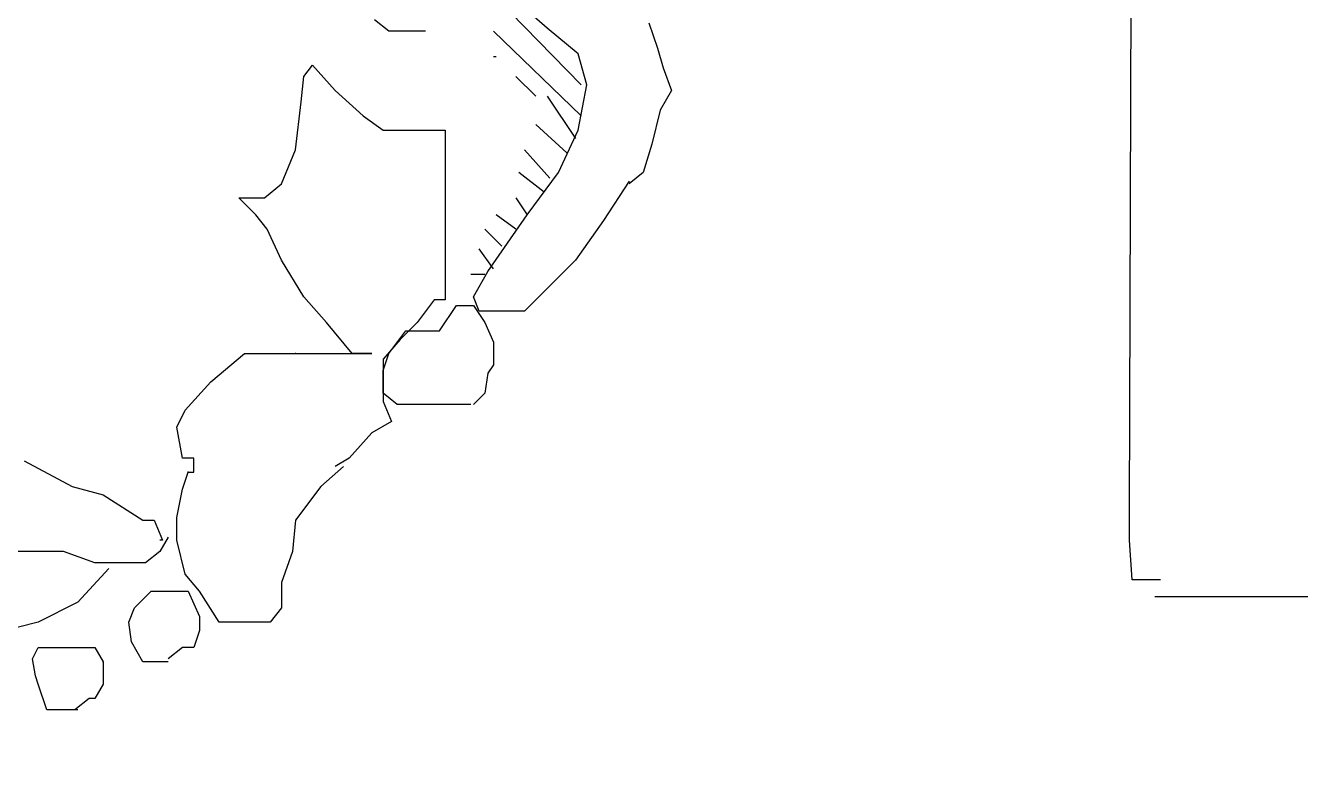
# Model space of a CAD drawing. Extents: x 748454 to 749044, y 4316681 to 4317708.
# Drawn here: x 748481.075 to 748485.585, y 4317535.47 to 4317538.08 of the extents above; entities that cross this region are included whole.
import ezdxf

# ---------------------------------------------------------------- set-up
doc = ezdxf.new("R2010")
doc.units = 0
doc.layers.get('0').update_dxf_attribs({"linetype": 'CONTINUOUS'})

msp = doc.modelspace()

# ---------------------------------------------------------------- linework, layer by layer
at = {"color": 0, "linetype": 'CONTINUOUS'}
for p, q in [((748484.98, 4317536.36), (748484.99, 4317539.22)), ((748484.98, 4317536.36), (748484.99, 4317539.22)), ((748482.68, 4317538.24), (748483.04, 4317537.87)), ((748482.68, 4317538.24), (748483.04, 4317537.87)), ((748482.92, 4317538.07), (748482.83, 4317538.15)), ((748482.92, 4317538.07), (748482.83, 4317538.15)), ((748482.36, 4317538.06), (748482.31, 4317538.1)), ((748482.36, 4317538.06), (748482.31, 4317538.1)), ((748482.4, 4317538.06), (748482.36, 4317538.06)), ((748482.4, 4317538.06), (748482.36, 4317538.06)), ((748482.49, 4317538.06), (748482.4, 4317538.06)), ((748482.49, 4317538.06), (748482.4, 4317538.06)), ((748483.04, 4317537.76), (748482.73, 4317538.06)), ((748483.04, 4317537.76), (748482.73, 4317538.06)), ((748483.03, 4317537.98), (748482.92, 4317538.07)), ((748483.03, 4317537.98), (748482.92, 4317538.07)), ((748483.28, 4317538.09), (748483.31, 4317538)), ((748483.28, 4317538.09), (748483.31, 4317538)), ((748482.73, 4317537.97), (748482.74, 4317537.97)), ((748482.73, 4317537.97), (748482.74, 4317537.97)), ((748483.06, 4317537.87), (748483.03, 4317537.98)), ((748483.06, 4317537.87), (748483.03, 4317537.98)), ((748483.31, 4317538), (748483.33, 4317537.93)), ((748483.31, 4317538), (748483.33, 4317537.93)), ((748482.06, 4317537.9), (748482.09, 4317537.94)), ((748482.06, 4317537.9), (748482.09, 4317537.94)), ((748482.09, 4317537.94), (748482.17, 4317537.85)), ((748482.09, 4317537.94), (748482.17, 4317537.85)), ((748483.33, 4317537.93), (748483.36, 4317537.85)), ((748483.33, 4317537.93), (748483.36, 4317537.85)), ((748482.05, 4317537.81), (748482.06, 4317537.9)), ((748482.05, 4317537.81), (748482.06, 4317537.9)), ((748482.81, 4317537.9), (748482.88, 4317537.83)), ((748482.81, 4317537.9), (748482.88, 4317537.83)), ((748483.03, 4317537.71), (748483.06, 4317537.87)), ((748483.03, 4317537.71), (748483.06, 4317537.87)), ((748482.17, 4317537.85), (748482.27, 4317537.76)), ((748482.17, 4317537.85), (748482.27, 4317537.76)), ((748482.92, 4317537.83), (748483.02, 4317537.68)), ((748482.92, 4317537.83), (748483.02, 4317537.68)), ((748483.36, 4317537.85), (748483.32, 4317537.78)), ((748483.36, 4317537.85), (748483.32, 4317537.78)), ((748482.03, 4317537.64), (748482.05, 4317537.81)), ((748482.03, 4317537.64), (748482.05, 4317537.81)), ((748483.32, 4317537.78), (748483.29, 4317537.66)), ((748483.32, 4317537.78), (748483.29, 4317537.66)), ((748482.27, 4317537.76), (748482.34, 4317537.71)), ((748482.27, 4317537.76), (748482.34, 4317537.71)), ((748482.34, 4317537.71), (748482.39, 4317537.71)), ((748482.34, 4317537.71), (748482.39, 4317537.71)), ((748482.39, 4317537.71), (748482.45, 4317537.71)), ((748482.39, 4317537.71), (748482.45, 4317537.71)), ((748482.45, 4317537.71), (748482.52, 4317537.71)), ((748482.45, 4317537.71), (748482.52, 4317537.71)), ((748482.52, 4317537.71), (748482.56, 4317537.71)), ((748482.52, 4317537.71), (748482.56, 4317537.71)), ((748482.56, 4317537.71), (748482.56, 4317537.59)), ((748482.56, 4317537.71), (748482.56, 4317537.59)), ((748482.99, 4317537.63), (748482.88, 4317537.73)), ((748482.99, 4317537.63), (748482.88, 4317537.73)), ((748482.96, 4317537.56), (748483.03, 4317537.71)), ((748482.96, 4317537.56), (748483.03, 4317537.71)), ((748483.29, 4317537.66), (748483.26, 4317537.56)), ((748483.29, 4317537.66), (748483.26, 4317537.56)), ((748481.98, 4317537.52), (748482.03, 4317537.64)), ((748481.98, 4317537.52), (748482.03, 4317537.64)), ((748482.84, 4317537.64), (748482.93, 4317537.54)), ((748482.84, 4317537.64), (748482.93, 4317537.54)), ((748482.56, 4317537.59), (748482.56, 4317537.5)), ((748482.56, 4317537.59), (748482.56, 4317537.5)), ((748482.91, 4317537.49), (748482.82, 4317537.56)), ((748482.91, 4317537.49), (748482.82, 4317537.56)), ((748482.85, 4317537.41), (748482.96, 4317537.56)), ((748482.85, 4317537.41), (748482.96, 4317537.56)), ((748483.26, 4317537.56), (748483.21, 4317537.52)), ((748483.26, 4317537.56), (748483.21, 4317537.52)), ((748481.92, 4317537.47), (748481.98, 4317537.52)), ((748481.92, 4317537.47), (748481.98, 4317537.52)), ((748483.21, 4317537.53), (748483.12, 4317537.39)), ((748483.21, 4317537.53), (748483.12, 4317537.39)), ((748481.89, 4317537.41), (748481.83, 4317537.47)), ((748481.83, 4317537.47), (748481.92, 4317537.47)), ((748481.89, 4317537.41), (748481.83, 4317537.47)), ((748481.83, 4317537.47), (748481.92, 4317537.47)), ((748482.56, 4317537.5), (748482.56, 4317537.4)), ((748482.56, 4317537.5), (748482.56, 4317537.4)), ((748482.81, 4317537.47), (748482.85, 4317537.41)), ((748482.81, 4317537.47), (748482.85, 4317537.41)), ((748481.93, 4317537.36), (748481.89, 4317537.41)), ((748481.93, 4317537.36), (748481.89, 4317537.41)), ((748482.56, 4317537.4), (748482.56, 4317537.3)), ((748482.56, 4317537.4), (748482.56, 4317537.3)), ((748482.71, 4317537.21), (748482.85, 4317537.41)), ((748482.71, 4317537.21), (748482.85, 4317537.41)), ((748482.81, 4317537.36), (748482.74, 4317537.41)), ((748482.81, 4317537.36), (748482.74, 4317537.41)), ((748483.12, 4317537.39), (748483.02, 4317537.25)), ((748483.12, 4317537.39), (748483.02, 4317537.25)), ((748481.98, 4317537.25), (748481.93, 4317537.36)), ((748481.98, 4317537.25), (748481.93, 4317537.36)), ((748482.7, 4317537.36), (748482.76, 4317537.3)), ((748482.7, 4317537.36), (748482.76, 4317537.3)), ((748482.56, 4317537.3), (748482.56, 4317537.18)), ((748482.56, 4317537.3), (748482.56, 4317537.18)), ((748482.73, 4317537.22), (748482.68, 4317537.29)), ((748482.73, 4317537.22), (748482.68, 4317537.29)), ((748482.06, 4317537.12), (748481.98, 4317537.25)), ((748482.06, 4317537.12), (748481.98, 4317537.25)), ((748483.02, 4317537.25), (748482.92, 4317537.15)), ((748483.02, 4317537.25), (748482.92, 4317537.15)), ((748482.65, 4317537.2), (748482.7, 4317537.2)), ((748482.65, 4317537.2), (748482.7, 4317537.2)), ((748482.66, 4317537.12), (748482.71, 4317537.21)), ((748482.66, 4317537.12), (748482.71, 4317537.21)), ((748482.56, 4317537.18), (748482.56, 4317537.11)), ((748482.56, 4317537.18), (748482.56, 4317537.11)), ((748482.92, 4317537.15), (748482.84, 4317537.07)), ((748482.92, 4317537.15), (748482.84, 4317537.07)), ((748482.14, 4317537.03), (748482.06, 4317537.12)), ((748482.14, 4317537.03), (748482.06, 4317537.12)), ((748482.52, 4317537.11), (748482.46, 4317537.03)), ((748482.52, 4317537.11), (748482.46, 4317537.03)), ((748482.56, 4317537.11), (748482.52, 4317537.11)), ((748482.56, 4317537.11), (748482.52, 4317537.11)), ((748482.68, 4317537.07), (748482.66, 4317537.12)), ((748482.68, 4317537.07), (748482.66, 4317537.12)), ((748482.54, 4317537), (748482.6, 4317537.09)), ((748482.54, 4317537), (748482.6, 4317537.09)), ((748482.6, 4317537.09), (748482.66, 4317537.09)), ((748482.6, 4317537.09), (748482.66, 4317537.09)), ((748482.66, 4317537.09), (748482.7, 4317537.03)), ((748482.66, 4317537.09), (748482.7, 4317537.03)), ((748482.7, 4317537.07), (748482.68, 4317537.07)), ((748482.7, 4317537.07), (748482.68, 4317537.07)), ((748482.76, 4317537.07), (748482.7, 4317537.07)), ((748482.76, 4317537.07), (748482.7, 4317537.07)), ((748482.84, 4317537.07), (748482.76, 4317537.07)), ((748482.84, 4317537.07), (748482.76, 4317537.07)), ((748482.23, 4317536.92), (748482.14, 4317537.03)), ((748482.23, 4317536.92), (748482.14, 4317537.03)), ((748482.46, 4317537.03), (748482.4, 4317536.97)), ((748482.46, 4317537.03), (748482.4, 4317536.97)), ((748482.7, 4317537.03), (748482.73, 4317536.96)), ((748482.7, 4317537.03), (748482.73, 4317536.96)), ((748482.4, 4317536.97), (748482.34, 4317536.9)), ((748482.4, 4317536.97), (748482.34, 4317536.9)), ((748482.36, 4317536.92), (748482.42, 4317537)), ((748482.36, 4317536.92), (748482.42, 4317537)), ((748482.42, 4317537), (748482.48, 4317537)), ((748482.42, 4317537), (748482.48, 4317537)), ((748482.48, 4317537), (748482.54, 4317537)), ((748482.48, 4317537), (748482.54, 4317537)), ((748482.73, 4317536.96), (748482.73, 4317536.88)), ((748482.73, 4317536.96), (748482.73, 4317536.88)), ((748481.73, 4317536.82), (748481.85, 4317536.92)), ((748481.73, 4317536.82), (748481.85, 4317536.92)), ((748481.85, 4317536.92), (748481.9, 4317536.92)), ((748481.85, 4317536.92), (748481.9, 4317536.92)), ((748481.9, 4317536.92), (748481.96, 4317536.92)), ((748481.9, 4317536.92), (748481.96, 4317536.92)), ((748481.96, 4317536.92), (748482.03, 4317536.92)), ((748481.96, 4317536.92), (748482.03, 4317536.92)), ((748482.03, 4317536.92), (748482.05, 4317536.92)), ((748482.03, 4317536.92), (748482.05, 4317536.92)), ((748482.05, 4317536.92), (748482.16, 4317536.92)), ((748482.05, 4317536.92), (748482.16, 4317536.92)), ((748482.16, 4317536.92), (748482.24, 4317536.92)), ((748482.16, 4317536.92), (748482.24, 4317536.92)), ((748482.3, 4317536.92), (748482.23, 4317536.92)), ((748482.3, 4317536.92), (748482.23, 4317536.92)), ((748482.24, 4317536.92), (748482.3, 4317536.92)), ((748482.24, 4317536.92), (748482.3, 4317536.92)), ((748482.34, 4317536.86), (748482.36, 4317536.92)), ((748482.34, 4317536.86), (748482.36, 4317536.92)), ((748482.34, 4317536.9), (748482.34, 4317536.85)), ((748482.34, 4317536.9), (748482.34, 4317536.85)), ((748482.73, 4317536.88), (748482.71, 4317536.85)), ((748482.73, 4317536.88), (748482.71, 4317536.85)), ((748482.34, 4317536.78), (748482.34, 4317536.86)), ((748482.34, 4317536.78), (748482.34, 4317536.86)), ((748482.34, 4317536.85), (748482.34, 4317536.75)), ((748482.34, 4317536.85), (748482.34, 4317536.75)), ((748482.71, 4317536.85), (748482.7, 4317536.78)), ((748482.71, 4317536.85), (748482.7, 4317536.78)), ((748481.64, 4317536.72), (748481.73, 4317536.82)), ((748481.64, 4317536.72), (748481.73, 4317536.82)), ((748482.39, 4317536.74), (748482.34, 4317536.78)), ((748482.39, 4317536.74), (748482.34, 4317536.78)), ((748482.34, 4317536.75), (748482.37, 4317536.68)), ((748482.34, 4317536.75), (748482.37, 4317536.68)), ((748482.7, 4317536.78), (748482.66, 4317536.74)), ((748482.7, 4317536.78), (748482.66, 4317536.74)), ((748481.61, 4317536.66), (748481.64, 4317536.72)), ((748481.61, 4317536.66), (748481.64, 4317536.72)), ((748482.42, 4317536.74), (748482.39, 4317536.74)), ((748482.42, 4317536.74), (748482.39, 4317536.74)), ((748482.48, 4317536.74), (748482.42, 4317536.74)), ((748482.48, 4317536.74), (748482.42, 4317536.74)), ((748482.56, 4317536.74), (748482.48, 4317536.74)), ((748482.56, 4317536.74), (748482.48, 4317536.74)), ((748482.65, 4317536.74), (748482.56, 4317536.74)), ((748482.65, 4317536.74), (748482.56, 4317536.74)), ((748481.63, 4317536.55), (748481.61, 4317536.66)), ((748481.63, 4317536.55), (748481.61, 4317536.66)), ((748482.37, 4317536.68), (748482.3, 4317536.64)), ((748482.37, 4317536.68), (748482.3, 4317536.64)), ((748482.3, 4317536.64), (748482.22, 4317536.55)), ((748482.3, 4317536.64), (748482.22, 4317536.55)), ((748481.07, 4317536.54), (748481.24, 4317536.45)), ((748481.07, 4317536.54), (748481.24, 4317536.45)), ((748481.67, 4317536.55), (748481.63, 4317536.55)), ((748481.67, 4317536.55), (748481.63, 4317536.55)), ((748481.67, 4317536.5), (748481.67, 4317536.55)), ((748481.67, 4317536.5), (748481.67, 4317536.55)), ((748482.2, 4317536.52), (748482.12, 4317536.45)), ((748482.2, 4317536.52), (748482.12, 4317536.45)), ((748482.22, 4317536.55), (748482.17, 4317536.52)), ((748482.22, 4317536.55), (748482.17, 4317536.52)), ((748481.63, 4317536.44), (748481.65, 4317536.5)), ((748481.63, 4317536.44), (748481.65, 4317536.5)), ((748481.65, 4317536.5), (748481.67, 4317536.5)), ((748481.65, 4317536.5), (748481.67, 4317536.5)), ((748481.24, 4317536.45), (748481.35, 4317536.42)), ((748481.24, 4317536.45), (748481.35, 4317536.42)), ((748481.61, 4317536.34), (748481.63, 4317536.44)), ((748481.61, 4317536.34), (748481.63, 4317536.44)), ((748482.12, 4317536.45), (748482.03, 4317536.33)), ((748482.12, 4317536.45), (748482.03, 4317536.33)), ((748481.35, 4317536.42), (748481.49, 4317536.33)), ((748481.35, 4317536.42), (748481.49, 4317536.33)), ((748481.61, 4317536.26), (748481.61, 4317536.34)), ((748481.61, 4317536.26), (748481.61, 4317536.34)), ((748484.98, 4317536.26), (748484.98, 4317536.36)), ((748484.98, 4317536.26), (748484.98, 4317536.36)), ((748481.49, 4317536.33), (748481.53, 4317536.33)), ((748481.49, 4317536.33), (748481.53, 4317536.33)), ((748481.53, 4317536.33), (748481.56, 4317536.26)), ((748481.53, 4317536.33), (748481.56, 4317536.26)), ((748482.03, 4317536.33), (748482.02, 4317536.22)), ((748482.03, 4317536.33), (748482.02, 4317536.22)), ((748481.58, 4317536.27), (748481.55, 4317536.22)), ((748481.58, 4317536.27), (748481.55, 4317536.22)), ((748481.56, 4317536.26), (748481.55, 4317536.26)), ((748481.56, 4317536.26), (748481.55, 4317536.26)), ((748481.64, 4317536.14), (748481.61, 4317536.26)), ((748481.64, 4317536.14), (748481.61, 4317536.26)), ((748484.99, 4317536.12), (748484.98, 4317536.26)), ((748484.99, 4317536.12), (748484.98, 4317536.26)), ((748481.1, 4317536.22), (748481.03, 4317536.22)), ((748481.1, 4317536.22), (748481.03, 4317536.22)), ((748481.21, 4317536.22), (748481.1, 4317536.22)), ((748481.21, 4317536.22), (748481.1, 4317536.22)), ((748481.32, 4317536.18), (748481.21, 4317536.22)), ((748481.32, 4317536.18), (748481.21, 4317536.22)), ((748481.55, 4317536.22), (748481.5, 4317536.18)), ((748481.55, 4317536.22), (748481.5, 4317536.18)), ((748482.02, 4317536.22), (748481.98, 4317536.11)), ((748482.02, 4317536.22), (748481.98, 4317536.11)), ((748481.37, 4317536.16), (748481.26, 4317536.04)), ((748481.37, 4317536.16), (748481.26, 4317536.04)), ((748481.42, 4317536.18), (748481.32, 4317536.18)), ((748481.42, 4317536.18), (748481.32, 4317536.18)), ((748481.5, 4317536.18), (748481.42, 4317536.18)), ((748481.5, 4317536.18), (748481.42, 4317536.18)), ((748481.69, 4317536.08), (748481.64, 4317536.14)), ((748481.69, 4317536.08), (748481.64, 4317536.14)), ((748485, 4317536.12), (748484.99, 4317536.12)), ((748485, 4317536.12), (748484.99, 4317536.12)), ((748485.04, 4317536.12), (748485, 4317536.12)), ((748485.04, 4317536.12), (748485, 4317536.12)), ((748485.09, 4317536.12), (748485.04, 4317536.12)), ((748485.09, 4317536.12), (748485.04, 4317536.12)), ((748481.46, 4317536.02), (748481.52, 4317536.08)), ((748481.46, 4317536.02), (748481.52, 4317536.08)), ((748481.52, 4317536.08), (748481.58, 4317536.08)), ((748481.52, 4317536.08), (748481.58, 4317536.08)), ((748481.58, 4317536.08), (748481.65, 4317536.08)), ((748481.58, 4317536.08), (748481.65, 4317536.08)), ((748481.65, 4317536.08), (748481.69, 4317535.99)), ((748481.65, 4317536.08), (748481.69, 4317535.99)), ((748481.76, 4317535.97), (748481.69, 4317536.08)), ((748481.76, 4317535.97), (748481.69, 4317536.08)), ((748481.98, 4317536.11), (748481.98, 4317536.02)), ((748481.98, 4317536.11), (748481.98, 4317536.02)), ((748481.26, 4317536.04), (748481.12, 4317535.97)), ((748481.26, 4317536.04), (748481.12, 4317535.97)), ((748485.26, 4317536.06), (748485.07, 4317536.06)), ((748485.26, 4317536.06), (748485.07, 4317536.06)), ((748485.57, 4317536.06), (748485.26, 4317536.06)), ((748485.57, 4317536.06), (748485.26, 4317536.06)), ((748486.18, 4317536.06), (748485.57, 4317536.06)), ((748486.18, 4317536.06), (748485.57, 4317536.06)), ((748481.44, 4317535.97), (748481.46, 4317536.02)), ((748481.44, 4317535.97), (748481.46, 4317536.02)), ((748481.69, 4317535.99), (748481.69, 4317535.94)), ((748481.69, 4317535.99), (748481.69, 4317535.94)), ((748481.98, 4317536.02), (748481.94, 4317535.97)), ((748481.98, 4317536.02), (748481.94, 4317535.97)), ((748481.12, 4317535.97), (748480.96, 4317535.93)), ((748481.12, 4317535.97), (748480.96, 4317535.93)), ((748481.45, 4317535.9), (748481.44, 4317535.97)), ((748481.45, 4317535.9), (748481.44, 4317535.97)), ((748481.69, 4317535.94), (748481.67, 4317535.88)), ((748481.69, 4317535.94), (748481.67, 4317535.88)), ((748481.83, 4317535.97), (748481.76, 4317535.97)), ((748481.83, 4317535.97), (748481.76, 4317535.97)), ((748481.89, 4317535.97), (748481.83, 4317535.97)), ((748481.89, 4317535.97), (748481.83, 4317535.97)), ((748481.94, 4317535.97), (748481.89, 4317535.97)), ((748481.94, 4317535.97), (748481.89, 4317535.97)), ((748481.49, 4317535.83), (748481.45, 4317535.9)), ((748481.49, 4317535.83), (748481.45, 4317535.9)), ((748481.1, 4317535.84), (748481.12, 4317535.88)), ((748481.1, 4317535.84), (748481.12, 4317535.88)), ((748481.12, 4317535.88), (748481.17, 4317535.88)), ((748481.12, 4317535.88), (748481.17, 4317535.88)), ((748481.17, 4317535.88), (748481.22, 4317535.88)), ((748481.17, 4317535.88), (748481.22, 4317535.88)), ((748481.22, 4317535.88), (748481.26, 4317535.88)), ((748481.22, 4317535.88), (748481.26, 4317535.88)), ((748481.26, 4317535.88), (748481.32, 4317535.88)), ((748481.26, 4317535.88), (748481.32, 4317535.88)), ((748481.32, 4317535.88), (748481.35, 4317535.83)), ((748481.32, 4317535.88), (748481.35, 4317535.83)), ((748481.63, 4317535.88), (748481.58, 4317535.84)), ((748481.63, 4317535.88), (748481.58, 4317535.84)), ((748481.67, 4317535.88), (748481.63, 4317535.88)), ((748481.67, 4317535.88), (748481.63, 4317535.88)), ((748481.11, 4317535.78), (748481.1, 4317535.84)), ((748481.11, 4317535.78), (748481.1, 4317535.84)), ((748481.35, 4317535.83), (748481.35, 4317535.75)), ((748481.35, 4317535.83), (748481.35, 4317535.75)), ((748481.53, 4317535.83), (748481.49, 4317535.83)), ((748481.53, 4317535.83), (748481.49, 4317535.83)), ((748481.58, 4317535.83), (748481.53, 4317535.83)), ((748481.58, 4317535.83), (748481.53, 4317535.83)), ((748481.12, 4317535.75), (748481.11, 4317535.78)), ((748481.12, 4317535.75), (748481.11, 4317535.78)), ((748481.15, 4317535.66), (748481.12, 4317535.75)), ((748481.15, 4317535.66), (748481.12, 4317535.75)), ((748481.35, 4317535.75), (748481.32, 4317535.7)), ((748481.35, 4317535.75), (748481.32, 4317535.7)), ((748481.19, 4317535.66), (748481.15, 4317535.66)), ((748481.19, 4317535.66), (748481.15, 4317535.66)), ((748481.26, 4317535.66), (748481.19, 4317535.66)), ((748481.26, 4317535.66), (748481.19, 4317535.66)), ((748481.3, 4317535.7), (748481.25, 4317535.66)), ((748481.3, 4317535.7), (748481.25, 4317535.66)), ((748481.32, 4317535.7), (748481.3, 4317535.7)), ((748481.32, 4317535.7), (748481.3, 4317535.7))]:
    msp.add_line(p, q, dxfattribs=at)
for p in [(748482.68, 4317537.06), (748482.68, 4317537.06), (748482.03, 4317536.92), (748482.03, 4317536.92), (748481.65, 4317536.5), (748481.65, 4317536.5), (748481.35, 4317535.83), (748481.35, 4317535.83)]:
    msp.add_point(p, dxfattribs=at)

# ---------------------------------------------------------------- meshes
mesh = msp.add_polyface(dxfattribs=at)
corners = [(748454.5, 4316681), (748454.5, 4316681), (748454.5, 4316871.9618), (748762.5, 4316681), (748454.5, 4317046.4935), (749044, 4316681), (748454.5, 4317707.5), (749044, 4317342.0065), (749044, 4317707.5)]
mesh.append_faces([[corners[k] for k in face] for face in [(0, 1, 3, 2), (2, 3, 5, 4), (4, 5, 7, 6), (6, 7, 8, 8)]], dxfattribs={"vtx0": -1, "vtx2": -1, "color": 0})
mesh = msp.add_polyface(dxfattribs=at)
corners = [(748464.5, 4317521), (748464.5, 4317521), (748464.5, 4317695.2713), (748745.58, 4317521), (748464.5, 4317701.5), (748745.58, 4317527.2287), (748745.58, 4317701.5)]
mesh.append_faces([[corners[k] for k in face] for face in [(0, 1, 3, 2), (2, 3, 5, 4), (4, 5, 6, 6)]], dxfattribs={"vtx0": -1, "vtx2": -1, "color": 0})

doc.saveas('drawing.dxf')
